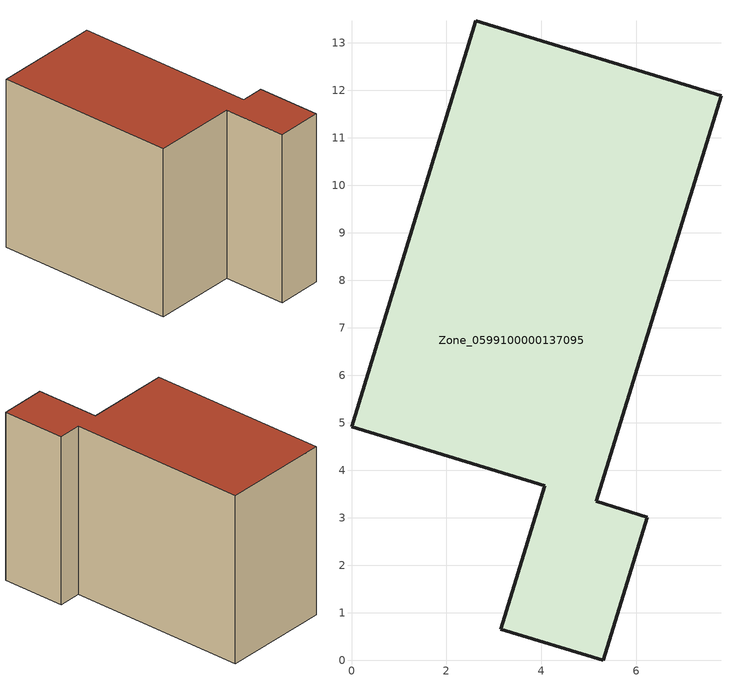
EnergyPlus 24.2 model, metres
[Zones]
Zone_0599100000137095
 floor ground (C_G): 5.15,3.35 6.23,3.02 5.3,0 3.15,0.66 4.07,3.68 0,4.92 2.62,13.47 7.78,11.89 z0
 wall outside (C_F): 6.23,3.02 5.15,3.35 7.78,11.89 2.62,13.47 0,4.92 4.07,3.68 3.15,0.66 5.3,0 6.23,3.02 z0:8.52
 roof outside (C_R): 5.15,3.35 7.78,11.89 2.62,13.47 0,4.92 4.07,3.68 3.15,0.66 5.3,0 6.23,3.02 z8.52
[BUILDING]
Pand.0599100000137095: North Axis=0; Terrain=City; Loads Convergence Tolerance Value=0.04; Temperature Convergence Tolerance Value=0.4; Solar Distribution=FullExterior; Maximum Number of Warmup Days=25; Minimum Number of Warmup Days=1
[Site:Location]
Rotterdam.The.Hague.AP_ZH_NLD Design_Conditions: Latitude=51.96; Longitude=4.45; Time Zone=1; Elevation=-4.5
[SITE:GROUNDTEMPERATURE:BUILDINGSURFACE]
18, 18, 18, 18, 18, 18, 18, 18, 18, 18, 18, 18
[MATERIAL] Thermal Absorptance=0.9; Solar Absorptance=0.7; Visible Absorptance=0.7
Name | Roughness | Thickness | Conductivity | Density | Specific Heat
G.TI.1975-1991 | MediumSmooth | 0.15 | 0.288461 | 540 | 1210
F.TI.1975-1991 | Rough | 0.3 | 0.230769 | 1920 | 840
R.TI.1975-1991 | MediumRough | 0.2 | 0.153846 | 1500 | 1000
[CONSTRUCTION]
C_G: G.TI.1975-1991
C_F: F.TI.1975-1991
C_R: R.TI.1975-1991
[ZONE]
Zone_0599100000137095: Type=1; Multiplier=1; Ceiling Height=Autocalculate; Volume=Autocalculate; Floor Area=autocalculate; Part of Total Floor Area=Yes
[ZONEINFILTRATION:DESIGNFLOWRATE]
Infil_Zone_0599100000137095: Zone or ZoneList or Space or SpaceList=Zone_0599100000137095; Schedule=AlwaysOn; Design Flow Rate Calculation Method=Flow/Area; Flow Rate per Floor Area=0.003; Constant Term Coefficient=1; Temperature Term Coefficient=0; Velocity Term Coefficient=0; Velocity Squared Term Coefficient=0
[HVACTEMPLATE:ZONE:IDEALLOADSAIRSYSTEM]
Zone_0599100000137095: Maximum Heating Supply Air Temperature=50; Minimum Cooling Supply Air Temperature=13; Maximum Heating Supply Air Humidity Ratio=0.0156; Minimum Cooling Supply Air Humidity Ratio=0.0077; Heating Limit=NoLimit; Cooling Limit=NoLimit; Dehumidification Control Type=ConstantSensibleHeatRatio; Cooling Sensible Heat Ratio=0.7; Dehumidification Setpoint=60; Humidification Control Type=None; Humidification Setpoint=30; Outdoor Air Method=None; Outdoor Air Flow Rate per Person=0.00944; Outdoor Air Flow Rate per Zone Floor Area=0; Outdoor Air Flow Rate per Zone=0; Demand Controlled Ventilation Type=None; Outdoor Air Economizer Type=NoEconomizer; Heat Recovery Type=None; Sensible Heat Recovery Effectiveness=0.7; Latent Heat Recovery Effectiveness=0.65
[ZONECONTROL:THERMOSTAT]
ThermostatControl_Zone_0599100000137095: Zone or ZoneList=Zone_0599100000137095; Control Type Schedule=DualSetpointControlType; Control 1=Thermostat_Zone_0599100000137095; Temperature Difference Between Cutout And Setpoint=0
[THERMOSTATSETPOINT:DUALSETPOINT]
Thermostat_Zone_0599100000137095: Heating Setpoint Temperature Schedule=HeatingSetpoint_Zone_0599100000137095; Cooling Setpoint Temperature Schedule=CoolingSetpoint_Zone_0599100000137095
[SCHEDULE:COMPACT]
HeatingSetpoint_Zone_0599100000137095: Through: 12/31, For: AllDays, Until: 24:00, 21
CoolingSetpoint_Zone_0599100000137095: Through: 12/31, For: AllDays, Until: 24:00, 24
DualSetpointControlType: Through: 12/31, For: AllDays, Until: 24:00, 4
AlwaysOn: Through: 12/31, For: AllDays, Until: 24:00, 1
